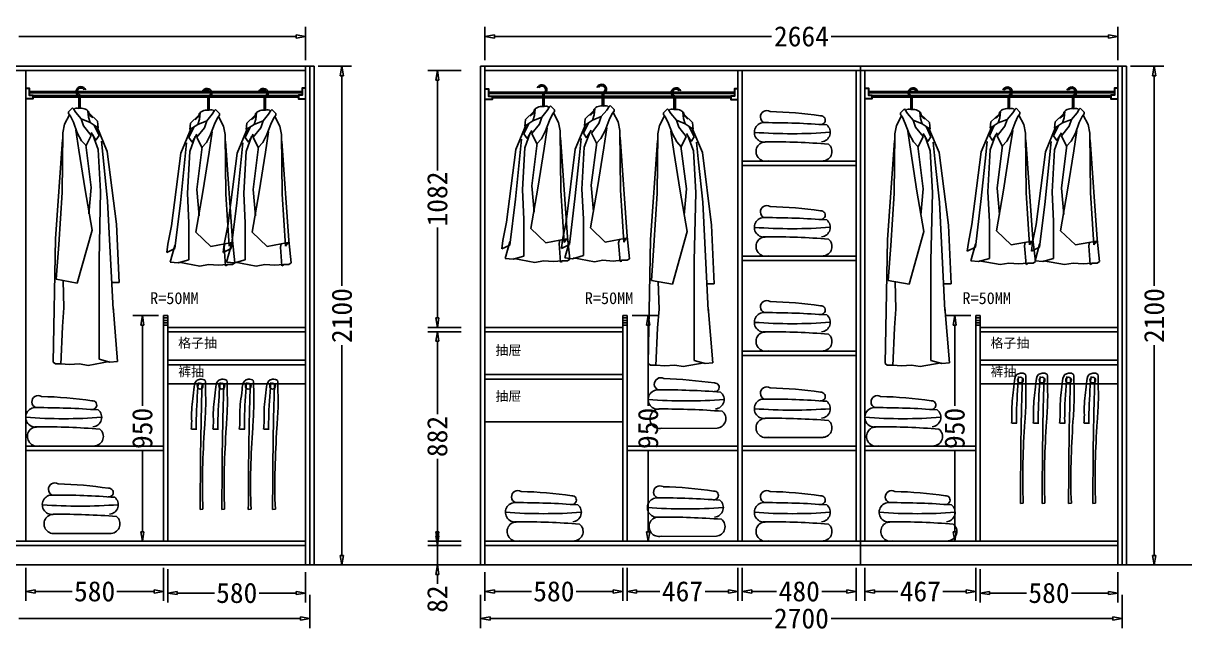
# Model space of a CAD drawing. Header units: millimetres. Extents: x 304407 to 361076, y -1262425 to -1203358.
# Drawn here: x 343374 to 348263, y -1245806 to -1243244 of the extents above; entities that cross this region are included whole.
import ezdxf

# ---------------------------------------------------------------- set-up
doc = ezdxf.new("R2010")
doc.units = ezdxf.units.MM
doc.header["$LTSCALE"] = 20
doc.layers.get('Defpoints').update_dxf_attribs({"color": 250})
for name, color, linetype in [('4', 1, 'Continuous'), ('6', 6, 'Continuous'), ('8', 8, 'Continuous'), ('LAYER10', 11, 'Continuous'), ('LAYER8', 11, 'Continuous'), ('图层3', 4, 'Continuous'), ('墙体', 40, 'Continuous')]:
    doc.layers.add(name, color=color, linetype=linetype)
doc.styles.get("Standard").update_dxf_attribs({"font": 'SimSun.ttf', "height": 85})
doc.styles.add('text', font='SimSun.ttf', dxfattribs={"height": 85})
doc.dimstyles.new('周文晶', dxfattribs={"dimtxt": 70, "dimasz": 40, "dimexe": 40, "dimexo": 30, "dimgap": 10, "dimtad": 0, "dimdec": 0, "dimtxsty": 'Standard', "dimblk": 'CLOSEDBLANK', "dimcen": 200, "dimclrd": 256, "dimclre": 256, "dimadec": 0, "dimazin": 0, "dimtfac": 1, "dimtdec": 0, "dimtmove": 0, "dimatfit": 3, "dimldrblk": 'CLOSEDBLANK', "dimfxl": 100, "dimfxlon": 1, "dimarcsym": 0})

# ---------------------------------------------------------------- blocks, each defined once
blk = doc.blocks.new('_ClosedBlank')
at = {"color": 0, "linetype": 'ByBlock', "lineweight": -2}
for p, q in [((-1, 0.17), (0, 0)), ((-1, 0.17), (-1, -0.17)), ((0, 0), (-1, -0.17))]:
    blk.add_line(p, q, dxfattribs=at)
blk = doc.blocks.new('*D1903')
at = {"lineweight": -2, "transparency": 16777216}
for p, q in [((343384.7, -1245536.3), (343384.7, -1245676.3)), ((343964.7, -1245536.3), (343964.7, -1245676.3)), ((343424.7, -1245636.3), (343580.6, -1245636.3)), ((343924.7, -1245636.3), (343768.7, -1245636.3))]:
    blk.add_line(p, q, dxfattribs=at)
at = {"layer": 'Defpoints', "color": 0, "transparency": 16777216}
for p in [(343384.7, -1243442.8), (343964.7, -1245424.8), (343964.7, -1245636.3)]:
    blk.add_point(p, dxfattribs=at)
at = {"lineweight": -2, "transparency": 16777216, "xscale": 40, "yscale": 40, "zscale": 40, "rotation": 180}
blk.add_blockref('_ClosedBlank', (343384.7, -1245636.3), dxfattribs=at)
at = {"lineweight": -2, "transparency": 16777216, "xscale": 40, "yscale": 40, "zscale": 40}
blk.add_blockref('_ClosedBlank', (343964.7, -1245636.3), dxfattribs=at)
at = {"color": 0, "transparency": 16777216, "insert": (343674.7, -1245636.3), "char_height": 85, "attachment_point": 5}
blk.add_mtext('580', dxfattribs=at)
blk = doc.blocks.new('*D1904')
at = {"lineweight": -2, "transparency": 16777216}
for p, q in [((341898.7, -1243399.4), (341898.7, -1243259.4)), ((341938.7, -1243299.4), (343105, -1243299.4)), ((344522.7, -1243299.4), (343356.4, -1243299.4)), ((344562.7, -1243399.4), (344562.7, -1243259.4))]:
    blk.add_line(p, q, dxfattribs=at)
at = {"layer": 'Defpoints', "color": 0, "transparency": 16777216}
for p in [(344562.7, -1243299.4), (341898.7, -1243442.8), (344562.7, -1243442.8)]:
    blk.add_point(p, dxfattribs=at)
at = {"lineweight": -2, "transparency": 16777216, "xscale": 40, "yscale": 40, "zscale": 40, "rotation": 180}
blk.add_blockref('_ClosedBlank', (341898.7, -1243299.4), dxfattribs=at)
at = {"lineweight": -2, "transparency": 16777216, "xscale": 40, "yscale": 40, "zscale": 40}
blk.add_blockref('_ClosedBlank', (344562.7, -1243299.4), dxfattribs=at)
at = {"color": 0, "transparency": 16777216, "insert": (343230.7, -1243299.4), "char_height": 85, "attachment_point": 5}
blk.add_mtext('2664', dxfattribs=at)
blk = doc.blocks.new('*D1905')
at = {"lineweight": -2, "transparency": 16777216}
for p, q in [((341880.7, -1245650.4), (341880.7, -1245790.4)), ((344580.7, -1245650.4), (344580.7, -1245790.4)), ((341920.7, -1245750.4), (343105.9, -1245750.4)), ((344540.7, -1245750.4), (343355.4, -1245750.4))]:
    blk.add_line(p, q, dxfattribs=at)
at = {"layer": 'Defpoints', "color": 0, "transparency": 16777216}
for p in [(341880.7, -1245524.8), (344580.7, -1245524.8), (344580.7, -1245750.4)]:
    blk.add_point(p, dxfattribs=at)
at = {"lineweight": -2, "transparency": 16777216, "xscale": 40, "yscale": 40, "zscale": 40, "rotation": 180}
blk.add_blockref('_ClosedBlank', (341880.7, -1245750.4), dxfattribs=at)
at = {"lineweight": -2, "transparency": 16777216, "xscale": 40, "yscale": 40, "zscale": 40}
blk.add_blockref('_ClosedBlank', (344580.7, -1245750.4), dxfattribs=at)
at = {"color": 0, "transparency": 16777216, "insert": (343230.7, -1245750.4), "char_height": 85, "attachment_point": 5}
blk.add_mtext('2700', dxfattribs=at)
blk = doc.blocks.new('*D1906')
at = {"lineweight": -2, "transparency": 16777216}
for p, q in [((344615.5, -1243424.8), (344755.5, -1243424.8)), ((344715.5, -1243464.8), (344715.5, -1244350)), ((344715.5, -1245484.8), (344715.5, -1244599.5)), ((344615.5, -1245524.8), (344755.5, -1245524.8))]:
    blk.add_line(p, q, dxfattribs=at)
at = {"layer": 'Defpoints', "color": 0, "transparency": 16777216}
for p in [(344580.7, -1243424.8), (344715.5, -1243424.8), (344580.7, -1245524.8)]:
    blk.add_point(p, dxfattribs=at)
at = {"lineweight": -2, "transparency": 16777216, "xscale": 40, "yscale": 40, "zscale": 40}
for p, rotation in [((344715.5, -1243424.8), 90), ((344715.5, -1245524.8), 270)]:
    blk.add_blockref('_ClosedBlank', p, dxfattribs=dict(at, rotation=rotation))
at = {"color": 0, "transparency": 16777216, "insert": (344715.5, -1244474.8), "char_height": 85, "attachment_point": 5, "rotation": 90}
blk.add_mtext('2100', dxfattribs=at)
blk = doc.blocks.new('*D1907')
at = {"lineweight": -2, "transparency": 16777216}
for p, q in [((343943.7, -1244474.8), (343835.7, -1244474.8)), ((343875.7, -1244514.8), (343875.7, -1244854.8)), ((343875.7, -1245384.8), (343875.7, -1245044.8)), ((343934.7, -1245424.8), (343835.7, -1245424.8))]:
    blk.add_line(p, q, dxfattribs=at)
at = {"layer": 'Defpoints', "color": 0, "transparency": 16777216}
for p in [(343973.7, -1244474.8), (343875.7, -1245424.8), (343964.7, -1245424.8)]:
    blk.add_point(p, dxfattribs=at)
at = {"lineweight": -2, "transparency": 16777216, "xscale": 40, "yscale": 40, "zscale": 40}
for p, rotation in [((343875.7, -1244474.8), 90), ((343875.7, -1245424.8), 270)]:
    blk.add_blockref('_ClosedBlank', p, dxfattribs=dict(at, rotation=rotation))
at = {"color": 0, "transparency": 16777216, "insert": (343875.7, -1244949.8), "char_height": 85, "attachment_point": 5, "rotation": 90}
blk.add_mtext('950', dxfattribs=at)
blk = doc.blocks.new('*D1908')
at = {"lineweight": -2, "transparency": 16777216}
for p, q in [((343982.7, -1245543), (343982.7, -1245683)), ((344562.7, -1245554.8), (344562.7, -1245683)), ((344022.7, -1245643), (344178.6, -1245643)), ((344522.7, -1245643), (344366.7, -1245643))]:
    blk.add_line(p, q, dxfattribs=at)
at = {"layer": 'Defpoints', "color": 0, "transparency": 16777216}
for p in [(343982.7, -1245424.8), (344562.7, -1245524.8), (344562.7, -1245643)]:
    blk.add_point(p, dxfattribs=at)
at = {"lineweight": -2, "transparency": 16777216, "xscale": 40, "yscale": 40, "zscale": 40, "rotation": 180}
blk.add_blockref('_ClosedBlank', (343982.7, -1245643), dxfattribs=at)
at = {"lineweight": -2, "transparency": 16777216, "xscale": 40, "yscale": 40, "zscale": 40}
blk.add_blockref('_ClosedBlank', (344562.7, -1245643), dxfattribs=at)
at = {"color": 0, "transparency": 16777216, "insert": (344272.7, -1245643), "char_height": 85, "attachment_point": 5}
blk.add_mtext('580', dxfattribs=at)
blk = doc.blocks.new('*D1839')
at = {"lineweight": -2, "transparency": 16777216}
for p, q in [((345317.4, -1245554.8), (345317.4, -1245676.3)), ((345897.4, -1245536.3), (345897.4, -1245676.3)), ((345357.4, -1245636.3), (345513.3, -1245636.3)), ((345857.4, -1245636.3), (345701.5, -1245636.3))]:
    blk.add_line(p, q, dxfattribs=at)
at = {"layer": 'Defpoints', "color": 0, "transparency": 16777216}
for p in [(345897.4, -1245424.8), (345317.4, -1245524.8), (345897.4, -1245636.3)]:
    blk.add_point(p, dxfattribs=at)
at = {"lineweight": -2, "transparency": 16777216, "xscale": 40, "yscale": 40, "zscale": 40, "rotation": 180}
blk.add_blockref('_ClosedBlank', (345317.4, -1245636.3), dxfattribs=at)
at = {"lineweight": -2, "transparency": 16777216, "xscale": 40, "yscale": 40, "zscale": 40}
blk.add_blockref('_ClosedBlank', (345897.4, -1245636.3), dxfattribs=at)
at = {"color": 0, "transparency": 16777216, "insert": (345607.4, -1245636.3), "char_height": 85, "attachment_point": 5}
blk.add_mtext('580', dxfattribs=at)
blk = doc.blocks.new('*D1840')
at = {"lineweight": -2, "transparency": 16777216}
for p, q in [((346916.4, -1245536.3), (346916.4, -1245676.3)), ((347383.4, -1245536.3), (347383.4, -1245676.3)), ((346956.4, -1245636.3), (347054.9, -1245636.3)), ((347343.4, -1245636.3), (347244.9, -1245636.3))]:
    blk.add_line(p, q, dxfattribs=at)
at = {"layer": 'Defpoints', "color": 0, "transparency": 16777216}
for p in [(346916.4, -1245424.8), (347383.4, -1245424.8), (347383.4, -1245636.3)]:
    blk.add_point(p, dxfattribs=at)
at = {"lineweight": -2, "transparency": 16777216, "xscale": 40, "yscale": 40, "zscale": 40, "rotation": 180}
blk.add_blockref('_ClosedBlank', (346916.4, -1245636.3), dxfattribs=at)
at = {"lineweight": -2, "transparency": 16777216, "xscale": 40, "yscale": 40, "zscale": 40}
blk.add_blockref('_ClosedBlank', (347383.4, -1245636.3), dxfattribs=at)
at = {"color": 0, "transparency": 16777216, "insert": (347149.9, -1245636.3), "char_height": 85, "attachment_point": 5}
blk.add_mtext('467', dxfattribs=at)
blk = doc.blocks.new('*D1841')
at = {"lineweight": -2, "transparency": 16777216}
for p, q in [((345317.4, -1243399.4), (345317.4, -1243259.4)), ((345357.4, -1243299.4), (346523.7, -1243299.4)), ((347941.4, -1243299.4), (346775.1, -1243299.4)), ((347981.4, -1243399.4), (347981.4, -1243259.4))]:
    blk.add_line(p, q, dxfattribs=at)
at = {"layer": 'Defpoints', "color": 0, "transparency": 16777216}
for p in [(347981.4, -1243299.4), (345317.4, -1243442.8), (347981.4, -1243442.8)]:
    blk.add_point(p, dxfattribs=at)
at = {"lineweight": -2, "transparency": 16777216, "xscale": 40, "yscale": 40, "zscale": 40, "rotation": 180}
blk.add_blockref('_ClosedBlank', (345317.4, -1243299.4), dxfattribs=at)
at = {"lineweight": -2, "transparency": 16777216, "xscale": 40, "yscale": 40, "zscale": 40}
blk.add_blockref('_ClosedBlank', (347981.4, -1243299.4), dxfattribs=at)
at = {"color": 0, "transparency": 16777216, "insert": (346649.4, -1243299.4), "char_height": 85, "attachment_point": 5}
blk.add_mtext('2664', dxfattribs=at)
blk = doc.blocks.new('*D1842')
at = {"lineweight": -2, "transparency": 16777216}
for p, q in [((345299.4, -1245650.4), (345299.4, -1245790.4)), ((347999.4, -1245650.4), (347999.4, -1245790.4)), ((345339.4, -1245750.4), (346524.6, -1245750.4)), ((347959.4, -1245750.4), (346774.1, -1245750.4))]:
    blk.add_line(p, q, dxfattribs=at)
at = {"layer": 'Defpoints', "color": 0, "transparency": 16777216}
for p in [(345299.4, -1245524.8), (347999.4, -1245524.8), (347999.4, -1245750.4)]:
    blk.add_point(p, dxfattribs=at)
at = {"lineweight": -2, "transparency": 16777216, "xscale": 40, "yscale": 40, "zscale": 40, "rotation": 180}
blk.add_blockref('_ClosedBlank', (345299.4, -1245750.4), dxfattribs=at)
at = {"lineweight": -2, "transparency": 16777216, "xscale": 40, "yscale": 40, "zscale": 40}
blk.add_blockref('_ClosedBlank', (347999.4, -1245750.4), dxfattribs=at)
at = {"color": 0, "transparency": 16777216, "insert": (346649.4, -1245750.4), "char_height": 85, "attachment_point": 5}
blk.add_mtext('2700', dxfattribs=at)
blk = doc.blocks.new('*D1843')
at = {"lineweight": -2, "transparency": 16777216}
for p, q in [((348034.3, -1243424.8), (348174.3, -1243424.8)), ((348134.3, -1243464.8), (348134.3, -1244350)), ((348134.3, -1245484.8), (348134.3, -1244599.5)), ((348034.3, -1245524.8), (348174.3, -1245524.8))]:
    blk.add_line(p, q, dxfattribs=at)
at = {"layer": 'Defpoints', "color": 0, "transparency": 16777216}
for p in [(347999.4, -1243424.8), (348134.3, -1243424.8), (347999.4, -1245524.8)]:
    blk.add_point(p, dxfattribs=at)
at = {"lineweight": -2, "transparency": 16777216, "xscale": 40, "yscale": 40, "zscale": 40}
for p, rotation in [((348134.3, -1243424.8), 90), ((348134.3, -1245524.8), 270)]:
    blk.add_blockref('_ClosedBlank', p, dxfattribs=dict(at, rotation=rotation))
at = {"color": 0, "transparency": 16777216, "insert": (348134.3, -1244474.8), "char_height": 85, "attachment_point": 5, "rotation": 90}
blk.add_mtext('2100', dxfattribs=at)
blk = doc.blocks.new('*D1844')
at = {"lineweight": -2, "transparency": 16777216}
for p, q in [((347362.4, -1244474.8), (347254.4, -1244474.8)), ((347294.4, -1244514.8), (347294.4, -1244854.8)), ((347294.4, -1245384.8), (347294.4, -1245044.8)), ((347353.4, -1245424.8), (347254.4, -1245424.8))]:
    blk.add_line(p, q, dxfattribs=at)
at = {"layer": 'Defpoints', "color": 0, "transparency": 16777216}
for p in [(347392.4, -1244474.8), (347294.4, -1245424.8), (347383.4, -1245424.8)]:
    blk.add_point(p, dxfattribs=at)
at = {"lineweight": -2, "transparency": 16777216, "xscale": 40, "yscale": 40, "zscale": 40}
for p, rotation in [((347294.4, -1244474.8), 90), ((347294.4, -1245424.8), 270)]:
    blk.add_blockref('_ClosedBlank', p, dxfattribs=dict(at, rotation=rotation))
at = {"color": 0, "transparency": 16777216, "insert": (347294.4, -1244949.8), "char_height": 85, "attachment_point": 5, "rotation": 90}
blk.add_mtext('950', dxfattribs=at)
blk = doc.blocks.new('*D1845')
at = {"lineweight": -2, "transparency": 16777216}
for p, q in [((347401.4, -1245543), (347401.4, -1245683)), ((347981.4, -1245554.8), (347981.4, -1245683)), ((347441.4, -1245643), (347597.3, -1245643)), ((347941.4, -1245643), (347785.5, -1245643))]:
    blk.add_line(p, q, dxfattribs=at)
at = {"layer": 'Defpoints', "color": 0, "transparency": 16777216}
for p in [(347401.4, -1245424.8), (347981.4, -1245524.8), (347981.4, -1245643)]:
    blk.add_point(p, dxfattribs=at)
at = {"lineweight": -2, "transparency": 16777216, "xscale": 40, "yscale": 40, "zscale": 40, "rotation": 180}
blk.add_blockref('_ClosedBlank', (347401.4, -1245643), dxfattribs=at)
at = {"lineweight": -2, "transparency": 16777216, "xscale": 40, "yscale": 40, "zscale": 40}
blk.add_blockref('_ClosedBlank', (347981.4, -1245643), dxfattribs=at)
at = {"color": 0, "transparency": 16777216, "insert": (347691.4, -1245643), "char_height": 85, "attachment_point": 5}
blk.add_mtext('580', dxfattribs=at)
blk = doc.blocks.new('*D1846')
at = {"lineweight": -2, "transparency": 16777216}
for p, q in [((345117.1, -1245402.8), (345117.1, -1245362.8)), ((345217.1, -1245442.8), (345077.1, -1245442.8)), ((345117.1, -1245442.8), (345117.1, -1245524.8)), ((345217.1, -1245524.8), (345077.1, -1245524.8)), ((345117.1, -1245564.8), (345117.1, -1245604.8))]:
    blk.add_line(p, q, dxfattribs=at)
at = {"layer": 'Defpoints', "color": 0, "transparency": 16777216}
for p in [(345117.1, -1245442.8), (345317.4, -1245442.8), (345299.4, -1245524.8)]:
    blk.add_point(p, dxfattribs=at)
at = {"lineweight": -2, "transparency": 16777216, "xscale": 40, "yscale": 40, "zscale": 40}
for p, rotation in [((345117.1, -1245442.8), 270), ((345117.1, -1245524.8), 90)]:
    blk.add_blockref('_ClosedBlank', p, dxfattribs=dict(at, rotation=rotation))
at = {"color": 0, "transparency": 16777216, "insert": (345117.1, -1245668.8), "char_height": 85, "attachment_point": 5, "rotation": 90}
blk.add_mtext('82', dxfattribs=at)
blk = doc.blocks.new('*D1847')
at = {"lineweight": -2, "transparency": 16777216}
for p, q in [((345217.1, -1244542.8), (345077.1, -1244542.8)), ((345117.1, -1244582.8), (345117.1, -1244889.5)), ((345117.1, -1245384.8), (345117.1, -1245078.1)), ((345217.1, -1245424.8), (345077.1, -1245424.8))]:
    blk.add_line(p, q, dxfattribs=at)
at = {"layer": 'Defpoints', "color": 0, "transparency": 16777216}
for p in [(345117.1, -1244542.8), (345317.4, -1244542.8), (345317.4, -1245424.8)]:
    blk.add_point(p, dxfattribs=at)
at = {"lineweight": -2, "transparency": 16777216, "xscale": 40, "yscale": 40, "zscale": 40}
for p, rotation in [((345117.1, -1244542.8), 90), ((345117.1, -1245424.8), 270)]:
    blk.add_blockref('_ClosedBlank', p, dxfattribs=dict(at, rotation=rotation))
at = {"color": 0, "transparency": 16777216, "insert": (345117.1, -1244983.8), "char_height": 85, "attachment_point": 5, "rotation": 90}
blk.add_mtext('882', dxfattribs=at)
blk = doc.blocks.new('*D1848')
at = {"lineweight": -2, "transparency": 16777216}
for p, q in [((345217.1, -1243442.8), (345077.1, -1243442.8)), ((345117.1, -1243482.8), (345117.1, -1243863.5)), ((345117.1, -1244484.8), (345117.1, -1244104)), ((345217.1, -1244524.8), (345077.1, -1244524.8))]:
    blk.add_line(p, q, dxfattribs=at)
at = {"layer": 'Defpoints', "color": 0, "transparency": 16777216}
for p in [(345117.1, -1243442.8), (345317.4, -1243442.8), (345317.4, -1244524.8)]:
    blk.add_point(p, dxfattribs=at)
at = {"lineweight": -2, "transparency": 16777216, "xscale": 40, "yscale": 40, "zscale": 40}
for p, rotation in [((345117.1, -1243442.8), 90), ((345117.1, -1244524.8), 270)]:
    blk.add_blockref('_ClosedBlank', p, dxfattribs=dict(at, rotation=rotation))
at = {"color": 0, "transparency": 16777216, "insert": (345117.1, -1243983.8), "char_height": 85, "attachment_point": 5, "rotation": 90}
blk.add_mtext('1082', dxfattribs=at)
blk = doc.blocks.new('*D1849')
at = {"lineweight": -2, "transparency": 16777216}
for p, q in [((345915.4, -1245536.3), (345915.4, -1245676.3)), ((346382.4, -1245536.3), (346382.4, -1245676.3)), ((345955.4, -1245636.3), (346053.9, -1245636.3)), ((346342.4, -1245636.3), (346243.9, -1245636.3))]:
    blk.add_line(p, q, dxfattribs=at)
at = {"layer": 'Defpoints', "color": 0, "transparency": 16777216}
for p in [(345915.4, -1245424.8), (346382.4, -1245424.8), (346382.4, -1245636.3)]:
    blk.add_point(p, dxfattribs=at)
at = {"lineweight": -2, "transparency": 16777216, "xscale": 40, "yscale": 40, "zscale": 40, "rotation": 180}
blk.add_blockref('_ClosedBlank', (345915.4, -1245636.3), dxfattribs=at)
at = {"lineweight": -2, "transparency": 16777216, "xscale": 40, "yscale": 40, "zscale": 40}
blk.add_blockref('_ClosedBlank', (346382.4, -1245636.3), dxfattribs=at)
at = {"color": 0, "transparency": 16777216, "insert": (346148.9, -1245636.3), "char_height": 85, "attachment_point": 5}
blk.add_mtext('467', dxfattribs=at)
blk = doc.blocks.new('*D1850')
at = {"lineweight": -2, "transparency": 16777216}
for p, q in [((345936.4, -1244474.8), (346044.4, -1244474.8)), ((346004.4, -1244514.8), (346004.4, -1244854.8)), ((346004.4, -1245384.8), (346004.4, -1245044.8)), ((345945.4, -1245424.8), (346044.4, -1245424.8))]:
    blk.add_line(p, q, dxfattribs=at)
at = {"layer": 'Defpoints', "color": 0, "transparency": 16777216}
for p in [(345906.4, -1244474.8), (345915.4, -1245424.8), (346004.4, -1245424.8)]:
    blk.add_point(p, dxfattribs=at)
at = {"lineweight": -2, "transparency": 16777216, "xscale": 40, "yscale": 40, "zscale": 40}
for p, rotation in [((346004.4, -1244474.8), 90), ((346004.4, -1245424.8), 270)]:
    blk.add_blockref('_ClosedBlank', p, dxfattribs=dict(at, rotation=rotation))
at = {"color": 0, "transparency": 16777216, "insert": (346004.4, -1244949.8), "char_height": 85, "attachment_point": 5, "rotation": 90}
blk.add_mtext('950', dxfattribs=at)
blk = doc.blocks.new('*D1851')
at = {"lineweight": -2, "transparency": 16777216}
for p, q in [((346400.4, -1245536.3), (346400.4, -1245676.3)), ((346880.4, -1245536.3), (346880.4, -1245676.3)), ((346440.4, -1245636.3), (346544.9, -1245636.3)), ((346840.4, -1245636.3), (346735.9, -1245636.3))]:
    blk.add_line(p, q, dxfattribs=at)
at = {"layer": 'Defpoints', "color": 0, "transparency": 16777216}
for p in [(346400.4, -1245424.8), (346880.4, -1245424.8), (346880.4, -1245636.3)]:
    blk.add_point(p, dxfattribs=at)
at = {"lineweight": -2, "transparency": 16777216, "xscale": 40, "yscale": 40, "zscale": 40, "rotation": 180}
blk.add_blockref('_ClosedBlank', (346400.4, -1245636.3), dxfattribs=at)
at = {"lineweight": -2, "transparency": 16777216, "xscale": 40, "yscale": 40, "zscale": 40}
blk.add_blockref('_ClosedBlank', (346880.4, -1245636.3), dxfattribs=at)
at = {"color": 0, "transparency": 16777216, "insert": (346640.4, -1245636.3), "char_height": 85, "attachment_point": 5}
blk.add_mtext('480', dxfattribs=at)
blk = doc.blocks.new('A$C1C5764E0')
at = {"layer": '8'}
for p, q in [((172.3, 708.4), (172.3, 657.4)), ((178.3, 708.4), (178.3, 657.4)), ((137.4, 618.5), (140.1, 644.9)), ((167.9, 611.6), (191.5, 639.3)), ((191.5, 639.3), (201.2, 654.6)), ((201.2, 654.6), (205.3, 658.7)), ((205.3, 658.7), (222, 642.1)), ((222, 642.1), (222, 635.2)), ((99.9, 601.9), (97.1, 574.2)), ((97.1, 574.2), (130.4, 596.4)), ((135.3, 635.3), (99.9, 601.9)), ((130.4, 596.4), (137.4, 618.5)), ((130.4, 596.4), (167.9, 611.6)), ((158.2, 582.5), (167.9, 611.6)), ((201.2, 597.8), (184.5, 553.4)), ((213.6, 624.1), (201.2, 597.8)), ((222, 635.2), (213.6, 624.1)), ((217.8, 629.6), (238.6, 589.4)), ((238.6, 589.4), (245.5, 553.4)), ((103, 580.9), (58.4, 475.1)), ((113.7, 585.2), (93.2, 541.7)), ((93.2, 541.7), (106.3, 522.1)), ((96.5, 482.8), (119.4, 544.9)), ((106.3, 522.1), (125.9, 554.7)), ((126.3, 542.3), (158.2, 582.5)), ((147.1, 499.3), (126.3, 542.3)), ((184.5, 553.4), (166.5, 520.1)), ((178.3, 479.5), (191.3, 564.6)), ((245.5, 553.4), (248.3, 302.5)), ((75, 435), (83.4, 518.8)), ((148.8, 502.4), (125.9, 322.6)), ((166.5, 520.1), (147.1, 499.3)), ((276.4, 106.8), (247, 525.3)), ((58.4, 475.1), (19.5, 168.8)), ((86.6, 306.3), (96.5, 482.8)), ((152.1, 312.8), (178.3, 479.5)), ((57, 265.8), (75, 435)), ((93.2, 180.9), (86.6, 306.3)), ((122.6, 142.8), (152.1, 312.8)), ((125.9, 322.6), (135.7, 211.4)), ((248.3, 302.5), (262.2, 83.5)), ((34.3, 73.1), (57, 265.8)), ((19.5, 168.8), (4.8, 92.7)), ((93.2, 26.2), (93.2, 180.9)), ((184.8, 82.8), (122.6, 142.8)), ((273.1, 99.1), (184.8, 82.8)), ((262.2, 83.5), (273.1, 99.1)), ((286.7, 13.1), (276.4, 106.8)), ((4.8, 92.7), (0, 56.7)), ((0, 56.7), (34.3, 73.1)), ((34.3, 86.2), (14.7, 16.3)), ((244.2, 93.8), (240.9, 79.6)), ((240.9, 79.6), (247.4, 1.1)), ((14.7, 16.3), (47.4, 13.1)), ((47.4, 13.1), (93.2, 26.2)), ((50.7, 16.3), (139, 0)), ((139, 0), (175, 6.5)), ((175, 6.5), (217.5, 3.3)), ((217.5, 3.3), (253.5, 6.5)), ((247.4, 1.1), (254, 3.3)), ((253.5, 6.5), (276.9, 6.5)), ((276.9, 6.5), (286.7, 13.1))]:
    blk.add_line(p, q, dxfattribs=at)
for centre, radius, start, end in [((168.9, 727.1), 20.9, 296.6338, 159.5285), ((168.9, 727.1), 14.9, 296.6338, 150.6175), ((175.9, 709.9), 3.91, 94.6712, 201.9626), ((110.9, 641.2), 25.1, 286.2636, 2.0248), ((168.9, 613.1), 43.9, 77.6993, 138.5966), ((186.2, 639.8), 18, 42.48, 116.3392)]:
    blk.add_arc(centre, radius, start, end, dxfattribs=at)
blk = doc.blocks.new('A$C4F477F88')
at = {"layer": 'LAYER10'}
blk.add_blockref('A$C1C5764E0', (0, 0), dxfattribs=at)
blk = doc.blocks.new('A$C5E603B19')
at = {"layer": 'LAYER8'}
blk.add_blockref('A$C4F477F88', (0, 0), dxfattribs=at)
blk = doc.blocks.new('A$C1B0A679D')
at = {"layer": '图层3'}
blk.add_blockref('A$C5E603B19', (0, 0), dxfattribs=at)
blk = doc.blocks.new('A$C52EB379C')
at = {"layer": '8'}
for p, q in [((163.3, 1134.6), (163.3, 1083.5)), ((169.3, 1134.6), (169.3, 1083.5)), ((182.5, 1065.5), (192.3, 1080.7)), ((192.3, 1080.7), (196.4, 1084.9)), ((196.4, 1084.9), (213.1, 1068.3)), ((91, 1028.1), (88.2, 1000.3)), ((126.4, 1061.5), (91, 1028.1)), ((121.5, 1022.5), (128.4, 1044.7)), ((121.5, 1022.5), (159, 1037.8)), ((128.4, 1044.7), (131.2, 1071)), ((149.3, 1008.7), (159, 1037.8)), ((159, 1037.8), (182.5, 1065.5)), ((204.7, 1050.2), (192.3, 1023.9)), ((213.1, 1061.3), (204.7, 1050.2)), ((208.9, 1055.8), (229.7, 1015.6)), ((213.1, 1068.3), (213.1, 1061.3)), ((94.1, 1007.1), (49.5, 901.3)), ((104.8, 1011.4), (84.3, 967.8)), ((88.2, 1000.3), (121.5, 1022.5)), ((97.4, 948.2), (117, 980.9)), ((117.4, 968.5), (149.3, 1008.7)), ((175.6, 979.5), (157.6, 946.3)), ((169.3, 905.7), (182.4, 990.7)), ((192.3, 1023.9), (175.6, 979.5)), ((229.7, 1015.6), (236.6, 979.5)), ((236.6, 979.5), (239.4, 728.7)), ((66.1, 861.1), (74.5, 944.9)), ((84.3, 967.8), (97.4, 948.2)), ((87.6, 909), (110.5, 971.1)), ((138.2, 925.5), (117.4, 968.5)), ((157.6, 946.3), (138.2, 925.5)), ((267.5, 533), (238.1, 951.5)), ((49.5, 901.3), (10.6, 595)), ((77.7, 732.4), (87.6, 909)), ((139.9, 928.6), (117, 748.8)), ((143.2, 738.9), (169.3, 905.7)), ((48.1, 692), (66.1, 861.1)), ((113.7, 568.9), (143.2, 738.9)), ((117, 748.8), (126.8, 637.6)), ((25.4, 235.4), (48.1, 692)), ((84.3, 444.7), (77.7, 732.4)), ((239.4, 728.7), (253.3, 509.7)), ((10.6, 595), (0, 349)), ((175.9, 346.6), (113.7, 568.9)), ((253.3, 509.7), (264.2, 362.9)), ((277.8, 13.1), (267.5, 533)), ((84.3, 26.2), (84.3, 444.7)), ((0, 349), (31, 349)), ((264.2, 362.9), (175.9, 346.6)), ((235.3, 357.6), (232, 242)), ((25.4, 248.5), (5.8, 16.3)), ((232, 242), (238.5, 163.5)), ((238.5, 163.5), (245.1, 3.3)), ((5.8, 16.3), (38.5, 13.1)), ((38.5, 13.1), (84.3, 26.2)), ((41.7, 16.3), (130.1, 0)), ((130.1, 0), (166.1, 6.5)), ((166.1, 6.5), (208.6, 3.3)), ((208.6, 3.3), (244.6, 6.5)), ((244.6, 6.5), (268, 6.5)), ((268, 6.5), (277.8, 13.1))]:
    blk.add_line(p, q, dxfattribs=at)
for centre, radius, start, end in [((160, 1153.2), 20.9, 296.6338, 159.5285), ((160, 1153.2), 14.9, 296.6338, 150.6175), ((167, 1136), 3.91, 94.6712, 201.9626), ((160, 1039.2), 43.9, 77.6993, 138.5966), ((177.3, 1066), 18, 42.48, 116.3392), ((102, 1067.4), 25.1, 286.2636, 2.0248)]:
    blk.add_arc(centre, radius, start, end, dxfattribs=at)
blk = doc.blocks.new('A$C05785CA5')
at = {"layer": 'LAYER10'}
blk.add_blockref('A$C52EB379C', (0, 0), dxfattribs=at)
blk = doc.blocks.new('A$C100967EE')
at = {"layer": 'LAYER10'}
blk.add_blockref('A$C05785CA5', (0, 0), dxfattribs=at)
blk = doc.blocks.new('A$C65D30603')
at = {"layer": 'LAYER8'}
blk.add_blockref('A$C100967EE', (0, 0), dxfattribs=at)
blk = doc.blocks.new('A$C50CE712E')
at = {"layer": '图层3'}
blk.add_blockref('A$C65D30603', (0, 0), dxfattribs=at)
blk = doc.blocks.new('A$C11F00F61')
at = {"color": 8}
blk.add_line((48.2, 0), (290.3, 1.2), dxfattribs=at)
at = {"layer": '墙体', "color": 8}
for centre, radius, start, end in [((52.6, 186.6), 26.7, 59.8021, 244.0801), ((9.8, -1698.7), 1909.1, 81.8981, 88.3112), ((41, 121.6), 41, 86.0834, 284.0988), ((53.8, -3125.6), 3288.1, 85.6244, 90.1755), ((280.3, 173), 18.4, 260.1551, 94.4157), ((279.7, 121.7), 40, 274.9406, 51.3165), ((159.2, 2329.1), 2213.2, 265.8756, 274.159), ((48.2, 41), 41, 86.0834, 284.0988), ((61, -3206.2), 3288.1, 85.6244, 90.1755), ((286.9, 41.1), 40, 274.9406, 51.3165)]:
    blk.add_arc(centre, radius, start, end, dxfattribs=at)
blk = doc.blocks.new('A$C3B9601DC')
at = {"layer": '4', "color": 8}
blk.add_line((62, 1.5), (47.4, 0), dxfattribs=at)
for points, knots in [([(62, 1.5), (55.4, 144.3), (62.8, 324.3), (78.7, 548.8), (75.2, 622.1), (75.7, 684.6), (46.8, 686.9), (17.9, 676.1), (12.7, 599.8), (-1.5, 524.3), (4.4, 450.4), (0, 421.8)], [0, 0, 0, 0, 428.516837, 544.203019, 664.137455, 677.621305, 701.749401, 722.125787, 770.743064, 895.133582, 980.731534, 980.731534, 980.731534, 980.731534]), ([(37.8, 667.5), (32.8, 603.2), (26.4, 521.3), (26.8, 439.3), (26.9, 421.8)], [0, 0, 0, 0, 193.394932, 246.046188, 246.046188, 246.046188, 246.046188])]:
    blk.add_open_spline(points, degree=3, knots=knots, dxfattribs=at)
blk.add_spline([(57.6, 658.7), (53.2, 497.8), (47.4, 0)], degree=3, dxfattribs=at)
blk.add_open_spline([(1.4, 421.8), (10.7, 421.8), (19.9, 421.8), (29.2, 421.8)], degree=3, dxfattribs=at)
at = {"layer": '6', "color": 8}
blk.add_circle((47.2, 648.9), 15, dxfattribs=at)
blk = doc.blocks.new('edr334343')
at = {"layer": '6', "color": 8, "xscale": 0.7999999999301508, "yscale": 0.7999999999301508, "zscale": 0.7999999999301508}
for p in [(311012.9, -1202094.7), (311104.2, -1202094.7), (311215.5, -1202094.7), (311317.6, -1202094.7)]:
    blk.add_blockref('A$C3B9601DC', p, dxfattribs=at)

msp = doc.modelspace()

# ---------------------------------------------------------------- linework, layer by layer
for p, q in [((341880.7, -1243424.8), (344580.7, -1243424.8)), ((341898.7, -1243442.8), (344562.7, -1243442.8)), ((343384.7, -1245424.8), (343384.7, -1243442.8)), ((344562.7, -1243424.8), (344562.7, -1245524.8)), ((344580.7, -1243424.8), (344580.7, -1245524.8)), ((344598.7, -1243424.8), (344580.7, -1243424.8)), ((344598.7, -1245524.8), (344598.7, -1243424.8)), ((345299.4, -1245524.8), (345299.4, -1243424.8)), ((345299.4, -1243424.8), (347999.4, -1243424.8)), ((345317.4, -1245524.8), (345317.4, -1243424.8)), ((345317.4, -1243442.8), (347981.4, -1243442.8)), ((346382.4, -1245424.8), (346382.4, -1243442.8)), ((346400.4, -1245424.8), (346400.4, -1243442.8)), ((346880.4, -1245424.8), (346880.4, -1243442.8)), ((346898.4, -1245524.8), (346898.4, -1243424.8)), ((346916.4, -1245424.8), (346916.4, -1243442.8)), ((347981.4, -1243424.8), (347981.4, -1245524.8)), ((347999.4, -1243424.8), (347999.4, -1245524.8)), ((348017.4, -1243424.8), (347999.4, -1243424.8)), ((348017.4, -1245524.8), (348017.4, -1243424.8)), ((346400.4, -1243824.8), (346880.4, -1243824.8)), ((346400.4, -1243842.8), (346880.4, -1243842.8)), ((346400.4, -1244224.8), (346880.4, -1244224.8)), ((346400.4, -1244242.8), (346880.4, -1244242.8)), ((343964.7, -1244474.8), (343964.7, -1245424.8)), ((343982.7, -1244474.8), (343964.7, -1244474.8)), ((343982.7, -1244474.8), (343982.7, -1245424.8)), ((345897.4, -1244474.8), (345897.4, -1245424.8)), ((345897.4, -1244474.8), (345915.4, -1244474.8)), ((345915.4, -1244474.8), (345915.4, -1245424.8)), ((347383.4, -1244474.8), (347383.4, -1245424.8)), ((347401.4, -1244474.8), (347383.4, -1244474.8)), ((347401.4, -1244474.8), (347401.4, -1245424.8)), ((343982.7, -1244484.8), (343964.7, -1244484.8)), ((343982.7, -1244494.8), (343964.7, -1244494.8)), ((343982.7, -1244504.8), (343964.7, -1244504.8)), ((343982.7, -1244514.8), (343964.7, -1244514.8)), ((344562.7, -1244524.8), (343982.7, -1244524.8)), ((345317.4, -1244524.8), (345897.4, -1244524.8)), ((345897.4, -1244484.8), (345915.4, -1244484.8)), ((345897.4, -1244494.8), (345915.4, -1244494.8)), ((345897.4, -1244504.8), (345915.4, -1244504.8)), ((345897.4, -1244514.8), (345915.4, -1244514.8)), ((347401.4, -1244484.8), (347383.4, -1244484.8)), ((347401.4, -1244494.8), (347383.4, -1244494.8)), ((347401.4, -1244504.8), (347383.4, -1244504.8)), ((347401.4, -1244514.8), (347383.4, -1244514.8)), ((347981.4, -1244524.8), (347401.4, -1244524.8)), ((344562.7, -1244542.8), (343982.7, -1244542.8)), ((345317.4, -1244542.8), (345897.4, -1244542.8)), ((347981.4, -1244542.8), (347401.4, -1244542.8)), ((346400.4, -1244624.8), (346880.4, -1244624.8)), ((344562.7, -1244662.8), (343982.7, -1244662.8)), ((346400.4, -1244642.8), (346880.4, -1244642.8)), ((347981.4, -1244662.8), (347401.4, -1244662.8)), ((344562.7, -1244682.8), (343982.7, -1244682.8)), ((345317.4, -1244722.8), (345897.4, -1244722.8)), ((347981.4, -1244682.8), (347401.4, -1244682.8)), ((344562.7, -1244762.8), (343982.7, -1244762.8)), ((345317.4, -1244742.8), (345897.4, -1244742.8)), ((347981.4, -1244762.8), (347401.4, -1244762.8)), ((345317.4, -1244922.8), (345897.4, -1244922.8)), ((343964.7, -1245024.8), (343384.7, -1245024.8)), ((343964.7, -1245042.8), (343384.7, -1245042.8)), ((345915.4, -1245024.8), (346382.4, -1245024.8)), ((345915.4, -1245042.8), (346382.4, -1245042.8)), ((346400.4, -1245024.8), (346880.4, -1245024.8)), ((346400.4, -1245042.8), (346880.4, -1245042.8)), ((347383.4, -1245024.8), (346916.4, -1245024.8)), ((347383.4, -1245042.8), (346916.4, -1245042.8)), ((341898.7, -1245424.8), (344562.7, -1245424.8)), ((341898.7, -1245442.8), (344562.7, -1245442.8)), ((345317.4, -1245424.8), (347981.4, -1245424.8)), ((345317.4, -1245442.8), (347981.4, -1245442.8)), ((341880.7, -1245524.8), (344580.7, -1245524.8)), ((344580.7, -1245524.8), (344598.7, -1245524.8)), ((345299.4, -1245524.8), (347999.4, -1245524.8)), ((347999.4, -1245524.8), (348017.4, -1245524.8))]:
    msp.add_line(p, q)
at = {"color": 8}
msp.add_line((361075.9, -1245524.8), (304407.4, -1245524.8), dxfattribs=at)
msp.add_line((361075.9, -1245524.8), (304407.4, -1245524.8), dxfattribs=at)
at = {"lineweight": 30}
for points in [[(343384.7, -1243517.1), (343399.7, -1243517.1), (343399.7, -1243547.1), (343414.7, -1243547.1), (343414.7, -1243562.1), (343384.7, -1243562.1)], [(344547.7, -1243532.1), (343399.7, -1243532.1)], [(344547.7, -1243536.7), (343399.7, -1243536.7)], [(344532.7, -1243549.1), (343414.7, -1243549.1)], [(344562.7, -1243517.1), (344547.7, -1243517.1), (344547.7, -1243547.1), (344532.7, -1243547.1), (344532.7, -1243562.1), (344562.7, -1243562.1)], [(345317.4, -1243520.5), (345332.4, -1243520.5), (345332.4, -1243550.5), (345347.4, -1243550.5), (345347.4, -1243565.5), (345317.4, -1243565.5)], [(346367.4, -1243535.5), (345332.4, -1243535.5)], [(346367.4, -1243540.1), (345332.4, -1243540.1)], [(346382.4, -1243520.5), (346367.4, -1243520.5), (346367.4, -1243550.5), (346352.4, -1243550.5), (346352.4, -1243565.5), (346382.4, -1243565.5)], [(346916.4, -1243517.1), (346931.4, -1243517.1), (346931.4, -1243547.1), (346946.4, -1243547.1), (346946.4, -1243562.1), (346916.4, -1243562.1)], [(347966.4, -1243532.1), (346931.4, -1243532.1)], [(347966.4, -1243536.7), (346931.4, -1243536.7)], [(347951.4, -1243549.1), (346946.4, -1243549.1)], [(347981.4, -1243517.1), (347966.4, -1243517.1), (347966.4, -1243547.1), (347951.4, -1243547.1), (347951.4, -1243562.1), (347981.4, -1243562.1)], [(344532.7, -1243554.6), (343414.7, -1243554.6)], [(346352.4, -1243552.6), (345347.4, -1243552.6)], [(346352.4, -1243558), (345347.4, -1243558)], [(347951.4, -1243554.6), (346946.4, -1243554.6)]]:
    msp.add_lwpolyline(points, dxfattribs=at)

# ---------------------------------------------------------------- block references
for name, p in [('A$C1B0A679D', (345388.5, -1244250.7)), ('A$C1B0A679D', (345639.2, -1244248.5)), ('A$C1B0A679D', (343978.5, -1244266)), ('A$C1B0A679D', (344215.7, -1244266)), ('A$C1B0A679D', (347347.3, -1244260.1)), ('A$C1B0A679D', (347617.8, -1244260.1)), ('A$C11F00F61', (346451.2, -1243824.8)), ('A$C11F00F61', (346451.2, -1244224.8)), ('A$C11F00F61', (346451.2, -1244624.8)), ('edr334343', (36520.4, -43170.9)), ('edr334343', (33068.1, -43196.4)), ('A$C11F00F61', (346004.4, -1244949.8)), ('A$C11F00F61', (343384.7, -1245024.8)), ('A$C11F00F61', (346451.2, -1244988.6)), ('A$C11F00F61', (346916.4, -1245024.8)), ('A$C11F00F61', (343454.6, -1245392.9)), ('A$C11F00F61', (345403.7, -1245424.8)), ('A$C11F00F61', (346001.1, -1245404.8)), ('A$C11F00F61', (346451.2, -1245424.8)), ('A$C11F00F61', (346976.5, -1245424.8))]:
    msp.add_blockref(name, p)
at = {"xscale": -1}
for p in [(343777.5, -1244684.5), (346282.2, -1244689.4), (347279, -1244689.4)]:
    msp.add_blockref('A$C50CE712E', p, dxfattribs=at)

# ---------------------------------------------------------------- texts
at = {"attachment_point": 1, "style": 'text'}
for s, insert, char_height, width in [('R=50MM', (343908.5, -1244376.3), 50, 419.038), ('R=50MM', (345737.9, -1244376.3), 50, 419.038), ('R=50MM', (347327.2, -1244376.3), 50, 419.038), ('格子抽', (344026.3, -1244569.9), 40, 305.609), ('格子抽', (347445, -1244569.9), 40, 305.609), ('抽屉', (345361.7, -1244600.4), 40, 305.609), ('裤抽', (344026.3, -1244691.1), 40, 305.609), ('裤抽', (347445, -1244691.1), 40, 305.609), ('抽屉', (345361.7, -1244793.8), 40, 305.609)]:
    msp.add_mtext(s, dxfattribs=dict(at, insert=insert, char_height=char_height, width=width))

# ---------------------------------------------------------------- dimensions: what is measured, and where the dimension line sits
for base, p1, p2, picture, middle in [((344562.7, -1243299.4), (341898.7, -1243442.8), (344562.7, -1243442.8), '*D1904', (343230.7, -1243299.4)), ((347981.4, -1243299.4), (345317.4, -1243442.8), (347981.4, -1243442.8), '*D1841', (346649.4, -1243299.4)), ((343964.7, -1245636.3), (343384.7, -1243442.8), (343964.7, -1245424.8), '*D1903', (343674.7, -1245636.3)), ((344562.7, -1245643), (343982.7, -1245424.8), (344562.7, -1245524.8), '*D1908', (344272.7, -1245643)), ((345897.4, -1245636.3), (345317.4, -1245524.8), (345897.4, -1245424.8), '*D1839', (345607.4, -1245636.3)), ((346382.4, -1245636.3), (345915.4, -1245424.8), (346382.4, -1245424.8), '*D1849', (346148.9, -1245636.3)), ((346880.4, -1245636.3), (346400.4, -1245424.8), (346880.4, -1245424.8), '*D1851', (346640.4, -1245636.3)), ((347383.4, -1245636.3), (346916.4, -1245424.8), (347383.4, -1245424.8), '*D1840', (347149.9, -1245636.3)), ((347981.4, -1245643), (347401.4, -1245424.8), (347981.4, -1245524.8), '*D1845', (347691.4, -1245643)), ((344580.7, -1245750.4), (341880.7, -1245524.8), (344580.7, -1245524.8), '*D1905', (343230.7, -1245750.4)), ((347999.4, -1245750.4), (345299.4, -1245524.8), (347999.4, -1245524.8), '*D1842', (346649.4, -1245750.4))]:
    dim = msp.add_linear_dim(base=base, p1=p1, p2=p2, dimstyle='周文晶')
    dim.commit()
    dim.dimension.update_dxf_attribs({"geometry": picture, "text_midpoint": middle})
for base, p1, p2, angle, picture, middle in [((344715.5, -1243424.8), (344580.7, -1245524.8), (344580.7, -1243424.8), 90, '*D1906', (344715.5, -1244474.8)), ((345117.1, -1243442.8), (345317.4, -1244524.8), (345317.4, -1243442.8), 270, '*D1848', (345117.1, -1243983.8)), ((348134.3, -1243424.8), (347999.4, -1245524.8), (347999.4, -1243424.8), 90, '*D1843', (348134.3, -1244474.8)), ((343875.7, -1245424.8), (343973.7, -1244474.8), (343964.7, -1245424.8), 90, '*D1907', (343875.7, -1244949.8)), ((346004.4, -1245424.8), (345906.4, -1244474.8), (345915.4, -1245424.8), 90, '*D1850', (346004.4, -1244949.8)), ((347294.4, -1245424.8), (347392.4, -1244474.8), (347383.4, -1245424.8), 90, '*D1844', (347294.4, -1244949.8)), ((345117.1, -1244542.8), (345317.4, -1245424.8), (345317.4, -1244542.8), 270, '*D1847', (345117.1, -1244983.8))]:
    dim = msp.add_linear_dim(base=base, p1=p1, p2=p2, angle=angle, dimstyle='周文晶')
    dim.commit()
    dim.dimension.update_dxf_attribs({"geometry": picture, "text_midpoint": middle})
dim = msp.add_linear_dim(base=(345117.1, -1245442.8), p1=(345299.4, -1245524.8), p2=(345317.4, -1245442.8), angle=270, dimstyle='周文晶')
dim.commit()
dim.dimension.update_dxf_attribs({"geometry": '*D1846', "text_midpoint": (345117.1, -1245668.8), "dimtype": 128})

doc.saveas('drawing.dxf')
